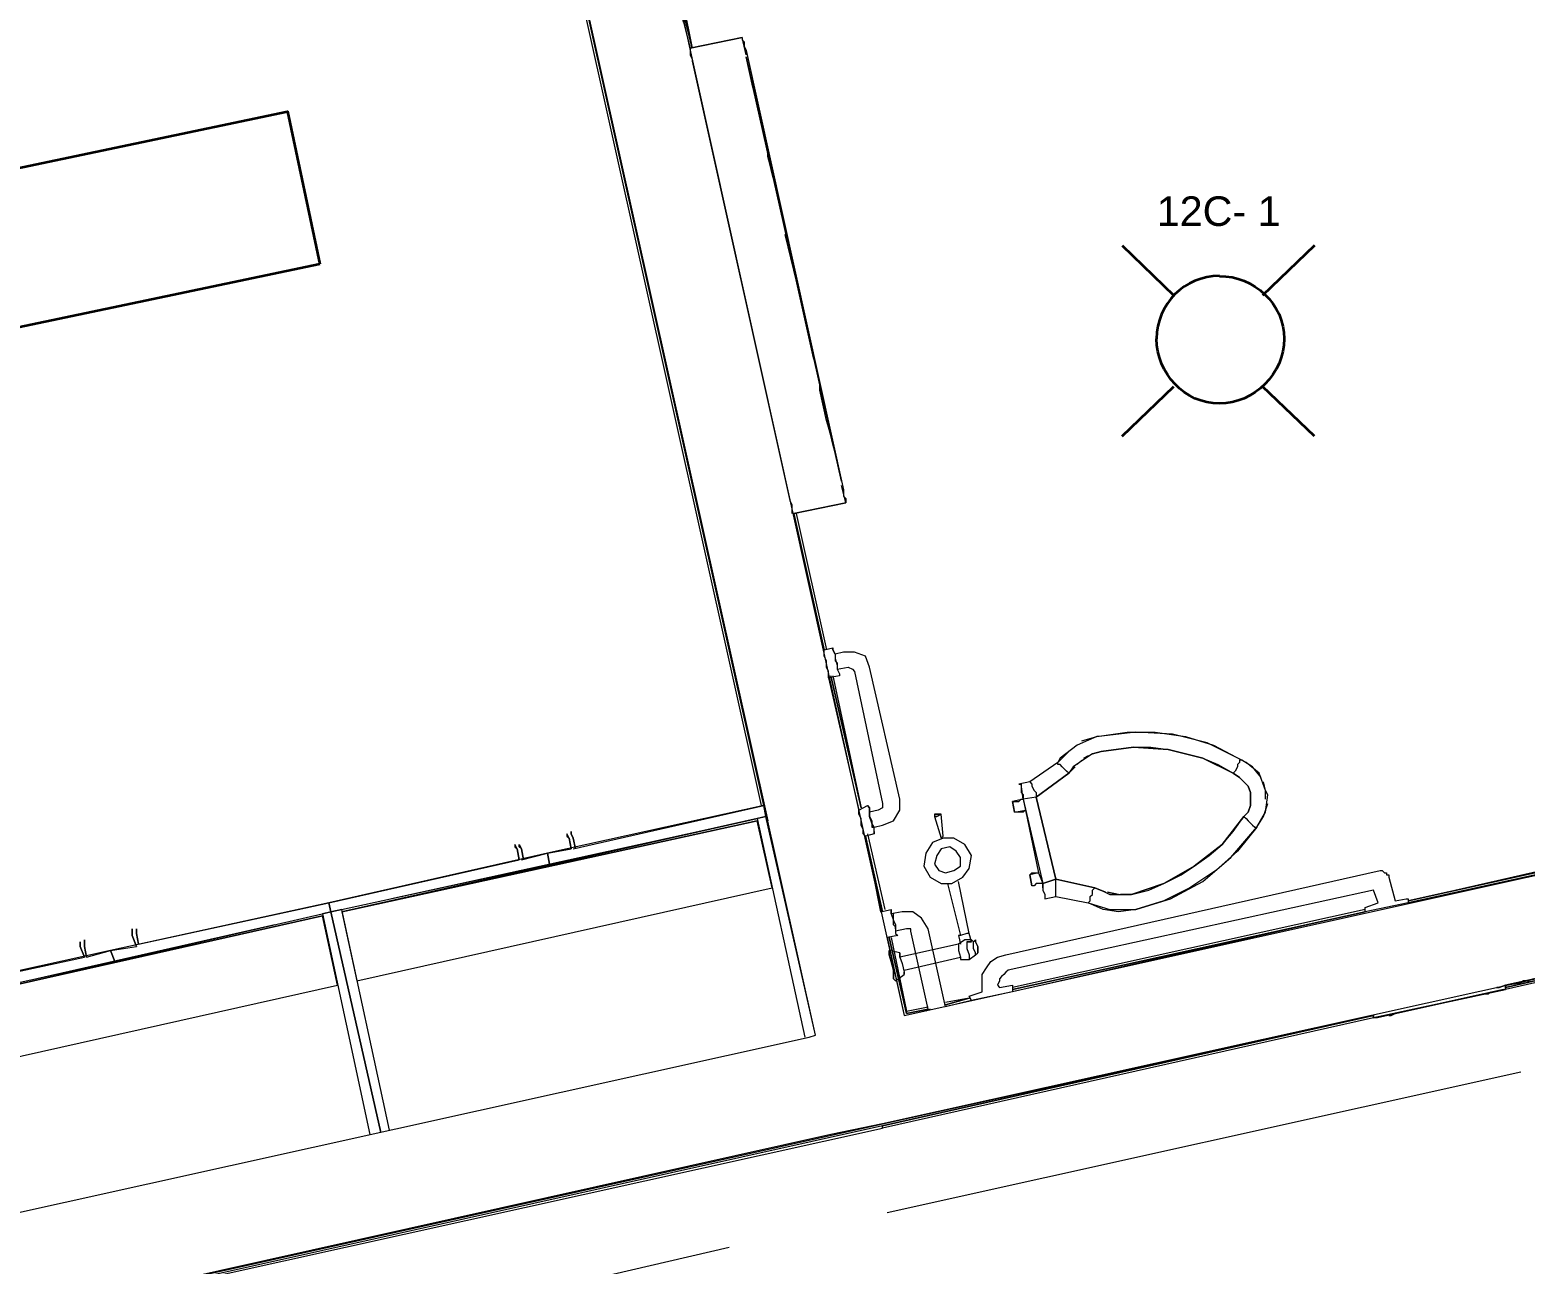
# Model space of a CAD drawing. Header units: inches. Extents: x 14.2 to 49.7, y 0.3 to 22.9.
# Drawn here: x 36.589 to 37.741, y 10.604 to 11.554 of the extents above; entities that cross this region are included whole.
import ezdxf

# ---------------------------------------------------------------- set-up
doc = ezdxf.new("R2010")
doc.units = ezdxf.units.IN
doc.header["$MEASUREMENT"] = 0
doc.layers.add('PDF2_Geometry', color=7, linetype='Continuous')
doc.layers.add('PDF_Text', color=7, linetype='Continuous')
doc.layers.add('PDF_Geometry', color=7, linetype='Continuous', true_color=0x777777)
doc.styles.add('PDF Arial', font='arial.ttf')

msp = doc.modelspace()

# ---------------------------------------------------------------- linework, layer by layer
at = {"layer": 'PDF2_Geometry', "lineweight": 35}
msp.add_lwpolyline([(36.8121, 11.3738), (36.3423, 11.2752), (36.3177, 11.3926), (36.7874, 11.4912)], close=True, dxfattribs=at)
for points in [[(37.4303, 11.388), (37.4703, 11.3496)], [(37.5786, 11.388), (37.5386, 11.3496)], [(37.4303, 11.2413), (37.4703, 11.2796)], [(37.5786, 11.2413), (37.5386, 11.2796)]]:
    msp.add_lwpolyline(points, dxfattribs=at)
msp.add_arc((37.5053, 11.3163), 0.0484, 90.0411, 179.9589, dxfattribs=at)
for points in [[(37.5053, 11.3646), (37.5319, 11.3646), (37.5553, 11.343), (37.5553, 11.3163)], [(37.5053, 11.2663), (37.4786, 11.2663), (37.4569, 11.2896), (37.4569, 11.3163)], [(37.5553, 11.3163), (37.5553, 11.2896), (37.5319, 11.2663), (37.5053, 11.2663)]]:
    msp.add_open_spline(points, degree=3, dxfattribs=at)
at = {"layer": 'PDF_Geometry', "lineweight": 18}
for points in [[(37.9158, 10.86), (37.2458, 10.7117), (37.2058, 10.7033), (35.6809, 10.3634), (35.6626, 10.44), (37.1892, 10.7783), (37.1942, 10.78), (36.7858, 12.6133), (36.7292, 12.8733)], [(36.8558, 12.6283), (37.2625, 10.795), (37.9008, 10.9367)]]:
    msp.add_lwpolyline(points, dxfattribs=at)
at = {"layer": 'PDF_Geometry', "lineweight": 9}
for points in [[(36.7858, 12.6133), (36.7292, 12.8733), (36.7275, 12.8733), (36.7259, 12.8733), (36.7842, 12.6116), (36.7842, 12.6133), (36.7858, 12.6133), (37.1575, 10.945)], [(37.1525, 10.9567), (36.7842, 12.6116), (36.7842, 12.6133)], [(37.1542, 10.9567), (36.7858, 12.6133), (37.1542, 10.9567)], [(37.0158, 11.9183), (37.0892, 11.585), (37.0925, 11.5733), (37.0992, 11.54), (37.0908, 11.5733), (37.0892, 11.5833), (37.0908, 11.5733), (37.0992, 11.54)], [(37.0875, 11.5833), (37.0892, 11.5733), (37.0925, 11.56), (37.0892, 11.5733), (37.0908, 11.5733), (37.0942, 11.5616), (37.0925, 11.56), (37.0975, 11.54), (37.1375, 11.5483), (37.0975, 11.54), (37.0975, 11.5383), (37.0975, 11.5366), (37.0975, 11.535), (37.0992, 11.5316), (37.0992, 11.53), (37.1742, 11.1917), (37.1758, 11.1883), (37.1758, 11.1867), (37.1758, 11.185), (37.1758, 11.1833), (37.1758, 11.1817)], [(37.1408, 11.535), (37.1375, 11.5483), (37.1375, 11.5466), (37.1392, 11.545), (37.1392, 11.5433), (37.1392, 11.5416), (37.1408, 11.5383), (37.2158, 11.2), (37.2158, 11.1983), (37.2158, 11.195), (37.2175, 11.1933), (37.2175, 11.1917), (37.2175, 11.19), (37.2142, 11.2033)], [(37.2142, 11.2067), (37.1408, 11.5333)], [(37.1842, 11.3417), (37.1708, 11.3967), (37.1842, 11.3417)], [(37.6508, 10.8833), (37.8991, 10.9383), (37.6508, 10.8833), (37.8991, 10.94), (37.8125, 11.3283), (37.8258, 11.3317), (37.9125, 10.9417), (37.9558, 10.95), (37.9125, 10.9417), (37.9558, 10.9517)], [(37.1775, 11.1817), (37.2175, 11.19), (37.1775, 11.1817), (37.2008, 11.0767), (37.2075, 11.0783)], [(37.1792, 11.1817), (37.2025, 11.0767)], [(37.2042, 11.055), (37.2042, 11.0567), (37.2042, 11.06), (37.2025, 11.0633), (37.2025, 11.0683), (37.2008, 11.0717), (37.2008, 11.075), (37.2008, 11.0767)], [(37.2392, 10.935), (37.2392, 10.9367), (37.2392, 10.94), (37.2375, 10.9433), (37.2358, 10.9483), (37.2358, 10.9517), (37.2358, 10.955), (37.2342, 10.9567), (37.2358, 10.955), (37.2358, 10.9517), (37.2358, 10.9483), (37.2375, 10.945), (37.2375, 10.9433), (37.2375, 10.94), (37.2392, 10.94), (37.2458, 10.9417), (37.2542, 10.945), (37.2592, 10.9533), (37.2592, 10.9617), (37.2358, 11.0633), (37.2325, 11.0717), (37.2242, 11.075), (37.2158, 11.075), (37.2092, 11.0733), (37.2092, 11.0717), (37.2092, 11.0683), (37.2108, 11.0667), (37.2108, 11.0633), (37.2108, 11.0617), (37.2125, 11.0583), (37.2125, 11.0567), (37.2042, 11.055), (37.2275, 10.9533), (37.2342, 10.9567)], [(37.2092, 11.0733), (37.2075, 11.0767), (37.2075, 11.0783), (37.2075, 11.0767), (37.2092, 11.0733), (37.2092, 11.07), (37.2108, 11.065), (37.2108, 11.0617), (37.2125, 11.0583), (37.2125, 11.0567)], [(37.2108, 11.0617), (37.2192, 11.0633), (37.2225, 11.0617), (37.2242, 11.06), (37.2458, 10.9583), (37.2458, 10.955), (37.2425, 10.9533), (37.2358, 10.9517)], [(37.2075, 11.0567), (37.2292, 10.955), (37.2058, 11.0567), (37.2292, 10.955)], [(37.3692, 10.8933), (37.3692, 10.8967), (37.3692, 10.8933), (37.3692, 10.8917), (37.3708, 10.8883), (37.3708, 10.8867), (37.3708, 10.885), (37.3792, 10.8867), (37.4042, 10.8817), (37.4208, 10.8767), (37.4358, 10.8767), (37.4408, 10.8767), (37.4675, 10.885), (37.4925, 10.8983), (37.5142, 10.9167), (37.5325, 10.9383), (37.5342, 10.94), (37.5408, 10.9517), (37.5425, 10.965), (37.5408, 10.9683), (37.5358, 10.9817), (37.5258, 10.99), (37.5225, 10.9917), (37.4958, 11.005), (37.4692, 11.0117), (37.4408, 11.0133), (37.4125, 11.01), (37.4108, 11.01), (37.3958, 11.0033), (37.3825, 10.9933), (37.3808, 10.99), (37.3592, 10.975), (37.3508, 10.9733)], [(37.3992, 11.0067), (37.4108, 11.01), (37.4342, 11.0133), (37.4558, 11.0133), (37.4792, 11.01), (37.5008, 11.0033), (37.5225, 10.9917)], [(37.4292, 10.8883), (37.4375, 10.8883), (37.4508, 10.8917), (37.4625, 10.8967), (37.4758, 10.9033), (37.4858, 10.91), (37.4975, 10.9183), (37.5075, 10.9267), (37.5158, 10.9367), (37.5242, 10.9483), (37.5075, 10.9267), (37.4858, 10.91), (37.4625, 10.8967), (37.4375, 10.8883), (37.4292, 10.8883), (37.4375, 10.8883), (37.4625, 10.8967), (37.4858, 10.91), (37.5075, 10.9267), (37.5242, 10.9483), (37.5275, 10.9517), (37.5292, 10.9567), (37.5292, 10.9617), (37.5292, 10.9667), (37.5275, 10.9717), (37.5242, 10.975), (37.5208, 10.9783), (37.5158, 10.9817), (37.4925, 10.9933), (37.4658, 11), (37.4392, 11.0017), (37.4142, 10.9983), (37.4075, 10.9967), (37.4142, 10.9983), (37.4392, 11.0017), (37.4658, 11), (37.4925, 10.9933), (37.5158, 10.9817), (37.5208, 10.9783), (37.5242, 10.975), (37.5275, 10.9717), (37.5292, 10.9667), (37.5292, 10.9617), (37.5292, 10.9567), (37.5275, 10.9517), (37.5242, 10.9483), (37.5258, 10.9467), (37.5275, 10.945), (37.5292, 10.9433), (37.5308, 10.9417), (37.5325, 10.94), (37.5342, 10.94), (37.5192, 10.9217), (37.5025, 10.9067), (37.4825, 10.8933), (37.4625, 10.8833), (37.4408, 10.8767), (37.4275, 10.875), (37.4158, 10.8767), (37.4042, 10.8817)], [(37.5375, 10.9783), (37.5308, 10.9867), (37.5225, 10.9917), (37.5208, 10.9917), (37.5208, 10.99), (37.5192, 10.9883), (37.5192, 10.9867), (37.5175, 10.9833), (37.5158, 10.9817), (37.4925, 10.9933), (37.4658, 11), (37.4392, 11.0017), (37.4142, 10.9983), (37.4258, 11), (37.4392, 11.0017), (37.4525, 11.0017), (37.4658, 11), (37.4792, 10.9967), (37.4925, 10.9933), (37.5042, 10.9883), (37.5158, 10.9817)], [(37.3808, 10.99), (37.3592, 10.975), (37.3608, 10.9733), (37.3608, 10.9717), (37.3625, 10.9683), (37.3642, 10.9667), (37.3642, 10.9633), (37.3892, 10.9817), (37.3942, 10.9867), (37.3892, 10.9817), (37.3642, 10.9633), (37.3792, 10.9), (37.4092, 10.8933), (37.4175, 10.89), (37.4092, 10.8933), (37.3792, 10.9)], [(37.4142, 10.9983), (37.4075, 10.9967), (37.4025, 10.9933), (37.3975, 10.99), (37.3925, 10.9867), (37.3892, 10.9817), (37.3875, 10.9833), (37.3858, 10.985), (37.3842, 10.9867), (37.3825, 10.9883), (37.3808, 10.9883), (37.3808, 10.99), (37.3892, 10.9983)], [(37.3592, 10.975), (37.3508, 10.9733), (37.3525, 10.9733), (37.3525, 10.9717), (37.3525, 10.97), (37.3525, 10.9667), (37.3542, 10.965), (37.3542, 10.9617), (37.3692, 10.8967), (37.3792, 10.9), (37.3642, 10.9633), (37.3542, 10.9617), (37.3458, 10.96), (37.3475, 10.96), (37.3492, 10.96), (37.3508, 10.96), (37.3525, 10.9617), (37.3542, 10.9617), (37.3558, 10.9533), (37.3658, 10.905), (37.3692, 10.8967), (37.3658, 10.8967), (37.3642, 10.8967), (37.3625, 10.895), (37.3608, 10.895), (37.3592, 10.9033), (37.3608, 10.895)], [(37.3642, 10.9633), (37.3542, 10.9617), (37.3525, 10.9733)], [(37.5408, 10.9617), (37.5408, 10.9683), (37.5392, 10.975)], [(36.9675, 10.915), (36.9875, 10.92), (36.9892, 10.9117), (37.1558, 10.9483), (37.1542, 10.9567), (36.9875, 10.92), (37.0058, 10.9233), (37.0042, 10.9317), (37.0025, 10.935), (37.0025, 10.9333), (37.0042, 10.9317), (37.0058, 10.9233)], [(37.0075, 10.9233), (37.1542, 10.9567), (37.1558, 10.9483)], [(37.5342, 10.94), (37.5392, 10.9483), (37.5425, 10.9583)], [(37.1492, 10.9467), (36.8292, 10.875), (37.1492, 10.9467)], [(36.8292, 10.875), (37.1492, 10.945)], [(37.1425, 10.945), (36.8675, 10.885)], [(37.1942, 10.78), (37.1558, 10.9483), (37.1492, 10.9467), (37.1858, 10.7783)], [(37.2325, 10.9333), (37.2308, 10.935), (37.2308, 10.9383), (37.2292, 10.9417), (37.2292, 10.9467), (37.2275, 10.95), (37.2275, 10.9533)], [(37.2858, 10.95), (37.2858, 10.9483), (37.2908, 10.9317)], [(37.2925, 10.9333), (37.2908, 10.95), (37.2892, 10.95)], [(37.3792, 10.8867), (37.4042, 10.8817), (37.4058, 10.8833), (37.4058, 10.885), (37.4058, 10.8867), (37.4075, 10.8883), (37.4075, 10.8917), (37.4092, 10.8933), (37.4142, 10.8917), (37.4208, 10.8883), (37.4258, 10.8883), (37.4325, 10.8883), (37.4375, 10.8883), (37.4625, 10.8967), (37.4858, 10.91), (37.5075, 10.9267), (37.5242, 10.9483)], [(37.2392, 10.9367), (37.2392, 10.935), (37.2325, 10.9333), (37.2458, 10.875), (37.2325, 10.9333), (37.2442, 10.875), (37.2525, 10.8767)], [(37.2342, 10.935), (37.2475, 10.8767)], [(37.2392, 10.9383), (37.2392, 10.94)], [(37.2925, 10.9333), (37.2908, 10.9317), (37.2925, 10.9333)], [(37.9008, 10.9367), (37.6508, 10.8817)], [(36.6725, 10.85), (36.8192, 10.8817), (36.9658, 10.915), (36.9642, 10.9233), (36.9625, 10.9267), (36.9625, 10.925), (36.9642, 10.9233), (36.9658, 10.915)], [(37.3142, 10.8517), (37.3125, 10.8583), (37.3042, 10.8983)], [(37.3708, 10.885), (37.3792, 10.8867), (37.3792, 10.8883), (37.3792, 10.89), (37.3792, 10.8933), (37.3792, 10.8967), (37.3792, 10.9), (37.3692, 10.8967)], [(37.2958, 10.8967), (37.3058, 10.8567)], [(37.4175, 10.89), (37.4092, 10.8933)], [(37.4275, 10.8883), (37.4192, 10.89)], [(36.6325, 10.84), (36.6509, 10.845), (36.6542, 10.8367), (36.8208, 10.875), (36.8192, 10.8817), (36.6509, 10.845), (36.6709, 10.8483), (36.6675, 10.8567), (36.6675, 10.86), (36.6675, 10.8617), (36.6675, 10.8583), (36.6675, 10.8567), (36.6709, 10.8483)], [(36.8658, 10.7067), (36.8292, 10.8767), (36.8208, 10.875), (36.8592, 10.705), (36.8208, 10.875), (36.8142, 10.8733), (36.8508, 10.7033)], [(37.3142, 10.8067), (37.2942, 10.8017), (37.2808, 10.8617), (37.2758, 10.87), (37.2692, 10.875), (37.2608, 10.875), (37.2525, 10.8733), (37.2525, 10.8767), (37.2525, 10.8733), (37.2542, 10.8683), (37.2558, 10.865), (37.2558, 10.86), (37.2558, 10.8583), (37.2575, 10.8567)], [(37.6175, 10.8767), (37.3458, 10.8167)], [(37.6175, 10.875), (37.3458, 10.8133)], [(36.8142, 10.8717), (36.4942, 10.8), (36.8142, 10.8717)], [(36.4942, 10.8), (36.8142, 10.8717)], [(36.7775, 10.865), (36.5942, 10.8233)], [(37.2558, 10.8617), (37.2558, 10.8633), (37.2542, 10.865), (37.2542, 10.8683), (37.2542, 10.87), (37.2542, 10.8733)], [(36.3375, 10.775), (36.4842, 10.8083), (36.6309, 10.84), (36.6275, 10.8483), (36.6275, 10.8517), (36.6275, 10.85), (36.6275, 10.8483), (36.6309, 10.84)], [(37.2808, 10.8), (37.2642, 10.7967), (37.2808, 10.8), (37.2675, 10.86), (37.2675, 10.8617), (37.2642, 10.8617), (37.2558, 10.86), (37.2558, 10.8583), (37.2575, 10.8567), (37.2492, 10.855), (37.2625, 10.795)], [(37.2525, 10.855), (37.2642, 10.7983), (37.2642, 10.7967), (37.2508, 10.855), (37.2642, 10.7967), (37.2642, 10.7983), (37.2808, 10.8017)], [(37.3175, 10.8417), (37.3175, 10.8433), (37.3158, 10.8467), (37.3158, 10.8517), (37.3142, 10.8533), (37.3092, 10.8533), (37.3042, 10.85), (37.2592, 10.84), (37.2592, 10.8433), (37.2592, 10.84), (37.2608, 10.835), (37.2625, 10.8283), (37.2625, 10.8267)], [(37.3125, 10.8583), (37.3108, 10.8583), (37.3058, 10.8567), (37.3042, 10.8567), (37.3058, 10.85)], [(37.3108, 10.8517), (37.3108, 10.8467), (37.3125, 10.8417), (37.3125, 10.8383)], [(37.3175, 10.8533), (37.3158, 10.8517)], [(37.9158, 10.86), (37.7258, 10.8167), (37.9158, 10.86), (37.7258, 10.8183)], [(37.9158, 10.8583), (37.7258, 10.815)], [(37.2592, 10.8433), (37.2508, 10.845)], [(37.3042, 10.85), (37.3042, 10.8483), (37.3042, 10.845), (37.3058, 10.84), (37.3058, 10.8383), (37.3125, 10.8383), (37.3175, 10.8417), (37.3192, 10.8433)], [(37.3175, 10.8417), (37.3175, 10.8417)], [(37.2625, 10.83), (37.3058, 10.84)], [(37.2558, 10.8217), (37.2625, 10.8267), (37.2625, 10.8283)], [(37.7475, 10.8233), (37.7358, 10.82), (37.7258, 10.8183), (37.7208, 10.8167), (37.7191, 10.8167), (37.7208, 10.8167), (37.7258, 10.8183), (37.7358, 10.82), (37.7475, 10.8233)], [(37.7441, 10.8217), (37.7408, 10.8217), (37.7391, 10.8217), (37.7408, 10.8217), (37.7441, 10.8217)], [(37.3125, 10.8083), (37.2942, 10.805)], [(37.7241, 10.815), (37.6258, 10.7933), (37.7241, 10.815)], [(37.7091, 10.8117), (37.6408, 10.7967), (37.7091, 10.8117)], [(37.6241, 10.7933), (37.2458, 10.7083), (37.2458, 10.71), (35.6809, 10.3617), (37.2458, 10.7083), (37.2458, 10.71), (35.6809, 10.3617), (35.6809, 10.3634), (37.2458, 10.7117), (37.6241, 10.795), (37.2458, 10.71), (37.6241, 10.795)], [(37.2825, 10.8), (37.2792, 10.7983)], [(37.2492, 10.6434), (37.7375, 10.7517)], [(37.0058, 10.5884), (37.1275, 10.6167)]]:
    msp.add_lwpolyline(points, dxfattribs=at)
for points in [[(37.1408, 11.5333), (37.2142, 11.2067), (37.2092, 11.2283), (37.2075, 11.235), (37.2058, 11.2417), (37.2042, 11.2483), (37.2025, 11.2533), (37.1975, 11.2767), (37.1975, 11.2833), (37.1958, 11.29), (37.1942, 11.2967), (37.1925, 11.3017), (37.1625, 11.4367), (37.1608, 11.4433), (37.1592, 11.45), (37.1575, 11.4567), (37.1575, 11.4617), (37.1525, 11.485), (37.1508, 11.4916), (37.1492, 11.4983), (37.1475, 11.505), (37.1458, 11.51)], [(37.2008, 11.0767), (37.1775, 11.1817)], [(37.3992, 10.9917), (37.3958, 10.9883)], [(37.4042, 10.995), (37.4008, 10.9933)], [(37.3475, 10.9517), (37.3458, 10.96)], [(36.8408, 10.8217), (37.1608, 10.8933), (37.1492, 10.945), (36.8292, 10.875)], [(37.2875, 10.95), (37.2858, 10.95), (37.2875, 10.95), (37.2892, 10.95)], [(37.2875, 10.9483), (37.2858, 10.9483), (37.2875, 10.9483), (37.2908, 10.95)], [(37.3558, 10.9533), (37.3542, 10.9517), (37.3525, 10.9517), (37.3508, 10.9517), (37.3492, 10.9517), (37.3475, 10.9517)], [(37.0075, 10.9317), (37.0092, 10.9233), (37.0075, 10.9317), (37.0058, 10.935), (37.0058, 10.9367), (37.0058, 10.935)], [(36.9675, 10.9233), (36.9692, 10.915), (36.9675, 10.9233), (36.9658, 10.925), (36.9658, 10.9267)], [(37.2775, 10.91), (37.2825, 10.9017), (37.2908, 10.8967), (37.2992, 10.8967), (37.3075, 10.9017), (37.3125, 10.9083), (37.3142, 10.9183), (37.3092, 10.9267), (37.3008, 10.9317), (37.2925, 10.9317), (37.2842, 10.9283), (37.2792, 10.92), (37.2775, 10.91), (37.2825, 10.9017), (37.2908, 10.8967), (37.2992, 10.8967), (37.3075, 10.9017), (37.3125, 10.9083), (37.3142, 10.9183), (37.3092, 10.9267), (37.3008, 10.9317), (37.2925, 10.9317), (37.2842, 10.9283), (37.2792, 10.92)], [(37.2858, 10.9117), (37.2892, 10.9067), (37.2942, 10.905), (37.3008, 10.9067), (37.3058, 10.91), (37.3058, 10.9167), (37.3025, 10.9217), (37.2975, 10.925), (37.2908, 10.9233), (37.2875, 10.9183)], [(36.8208, 10.875), (36.9892, 10.9117), (36.9875, 10.92), (36.8192, 10.8817)], [(37.6175, 10.875), (37.6175, 10.8783), (37.6275, 10.8817), (37.6241, 10.8917), (37.3425, 10.83), (37.3408, 10.8283), (37.3392, 10.8267), (37.3375, 10.825), (37.3358, 10.8233), (37.3358, 10.8217), (37.3342, 10.8183), (37.3358, 10.8167), (37.3458, 10.8183), (37.3458, 10.8133), (37.3142, 10.8067), (37.3125, 10.81), (37.3225, 10.8133), (37.3225, 10.82), (37.3225, 10.8267), (37.3258, 10.8317), (37.3292, 10.8367), (37.3342, 10.84), (37.3408, 10.8417), (37.6291, 10.9067), (37.6308, 10.9067), (37.6325, 10.905), (37.6341, 10.905), (37.6341, 10.9033), (37.6358, 10.9033), (37.6358, 10.9017), (37.6408, 10.8833), (37.6491, 10.885), (37.6508, 10.885), (37.6508, 10.8817)], [(37.3658, 10.905), (37.3592, 10.9033), (37.3608, 10.905), (37.3625, 10.905), (37.3642, 10.905)], [(37.4192, 10.89), (37.4275, 10.8883)], [(37.3458, 10.815), (37.6175, 10.875)], [(36.5059, 10.7467), (36.8258, 10.8183), (36.8142, 10.8717), (36.4942, 10.8)], [(36.6309, 10.8483), (36.6325, 10.84), (36.6309, 10.8483), (36.6309, 10.8517), (36.6309, 10.8533), (36.6309, 10.8517)], [(36.6709, 10.8583), (36.6725, 10.85), (36.6709, 10.8583), (36.6709, 10.86), (36.6709, 10.8617)], [(37.3108, 10.8517), (37.3125, 10.8517), (37.3142, 10.8517), (37.3125, 10.8517)], [(37.3192, 10.8433), (37.3192, 10.8483), (37.3175, 10.8517), (37.3175, 10.8533), (37.3175, 10.8517), (37.3192, 10.8483)], [(36.4859, 10.8), (36.6542, 10.8367), (36.6509, 10.845), (36.4842, 10.8083)], [(37.2558, 10.8217), (37.2542, 10.8233), (37.2542, 10.83), (37.2525, 10.8367), (37.2508, 10.8417), (37.2508, 10.845), (37.2508, 10.8417), (37.2525, 10.8367), (37.2542, 10.83), (37.2542, 10.8233)], [(37.6241, 10.795), (37.6241, 10.7933), (37.7258, 10.815), (37.7258, 10.8183), (37.7258, 10.815), (37.6241, 10.7933)], [(37.2942, 10.8033), (37.3125, 10.8083)], [(37.7141, 10.8133), (37.7125, 10.8117), (37.7091, 10.8117), (37.7125, 10.8117)], [(37.6408, 10.7967), (37.6375, 10.795), (37.6358, 10.795), (37.6375, 10.795)]]:
    msp.add_lwpolyline(points, close=True, dxfattribs=at)

# ---------------------------------------------------------------- texts
at = {"layer": 'PDF_Text', "insert": (37.457, 11.4144), "char_height": 0.02276, "attachment_point": 4, "style": 'PDF Arial'}
msp.add_mtext('12C- 1', dxfattribs=at)

doc.saveas('drawing.dxf')
